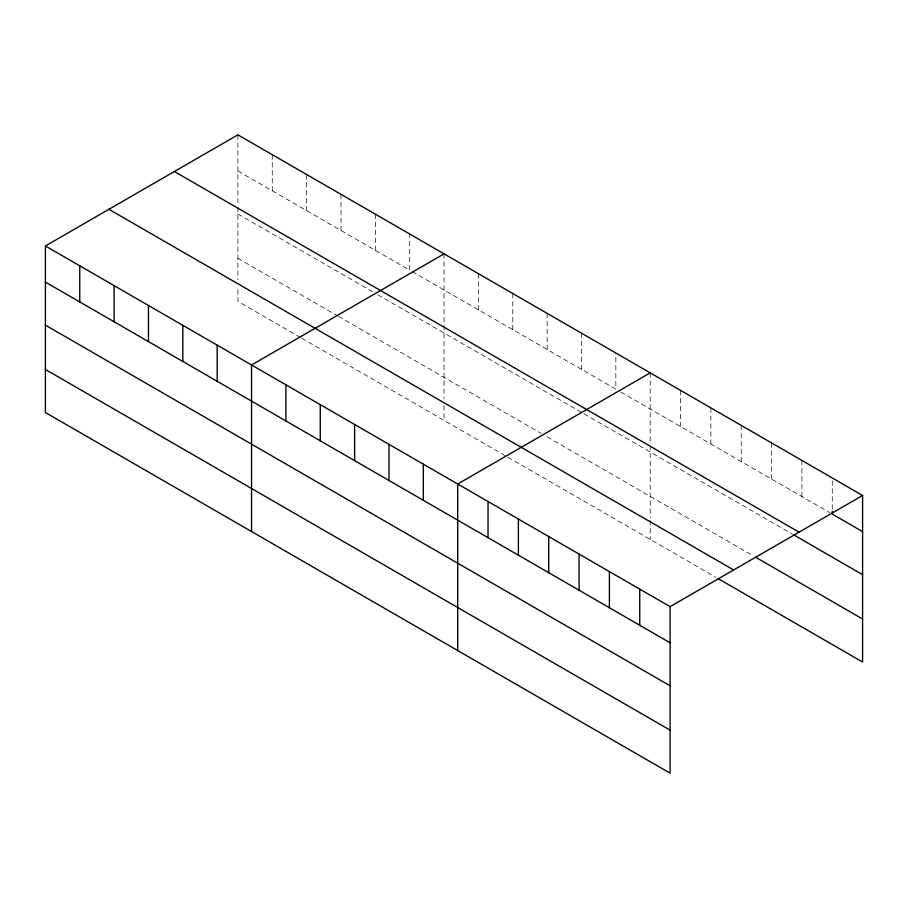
<?xml version="1.0" encoding="UTF-8"?>
<svg xmlns="http://www.w3.org/2000/svg" width="908" height="908" viewBox="0 0 908 908"><rect width="100%" height="100%" fill="white"/><g stroke="black" fill="none" stroke-linecap="round" stroke-linejoin="round"><path stroke-width="0.68" stroke-dasharray="4.54 3.41" d="M237.907 170.965L409.701 270.141L409.701 234.014M412.153 271.56L615.851 389.157L615.851 353.03M620.754 391.995L829.833 512.702M237.907 213.993L372.893 291.922M377.796 294.76L581.495 412.357M583.946 413.776L792.207 534.018M237.907 258.337L337.299 315.712M338.536 316.427L540.998 433.32M547.127 436.861L753.368 555.934M300.491 337.492L237.907 301.365L237.907 286.576M301.717 338.207L506.641 456.52M507.867 457.223L715.742 577.238M832.261 480.752L832.261 511.329M801.912 460.447L801.912 496.585M771.573 442.934L771.573 479.072M741.234 425.421L741.234 461.548M710.885 407.896L710.885 444.035M680.546 390.383L680.546 426.522M650.207 372.859L650.207 443.967M650.207 445.306L650.207 517.889M650.207 520.579L650.207 539.397M581.495 333.191L581.495 369.329M547.127 313.351L547.127 349.489M512.77 293.522L512.77 329.649M478.414 273.683L478.414 309.821M444.057 253.843L444.057 398.873M444.057 405.592L444.057 420.381M375.344 214.174L375.344 250.313M340.988 194.335L340.988 230.473M306.632 174.495L306.632 210.633M272.264 154.666L272.264 190.793M237.907 134.827L237.907 205.923M237.907 207.274L237.907 279.846"/><path stroke-width="1.36" d="M45.4 245.977L670.093 606.635L670.093 773.173L45.4 412.516L45.4 245.977L237.907 134.827L862.6 495.484L862.6 662.023L718.171 578.646M444.057 253.843L251.55 364.993L251.55 531.532M650.207 372.859L457.689 484.009L457.689 650.548M670.093 606.635L862.6 495.484M862.6 531.623L832.261 514.11L832.261 511.329M174.381 171.51L799.074 532.167M793.422 534.721L862.6 574.662M755.796 557.33L862.6 618.995M108.926 209.294L733.619 569.952M45.4 282.104L670.093 642.773M45.4 325.143L670.093 685.801M45.4 369.477L670.093 730.134M639.743 589.11L639.743 625.249M609.404 571.597L609.404 607.736M579.066 554.084L579.066 590.211M548.716 536.56L548.716 572.698M518.377 519.047L518.377 555.174M488.039 501.522L488.039 537.661M423.332 464.17L423.332 500.308M388.976 444.341L388.976 480.468M354.619 424.501L354.619 460.64M320.263 404.662L320.263 440.8M285.906 384.822L285.906 420.96M217.194 345.154L217.194 381.292M182.826 325.314L182.826 361.452M148.469 305.485L148.469 341.612M114.113 285.645L114.113 321.784M79.756 265.806L79.756 301.944"/></g></svg>
